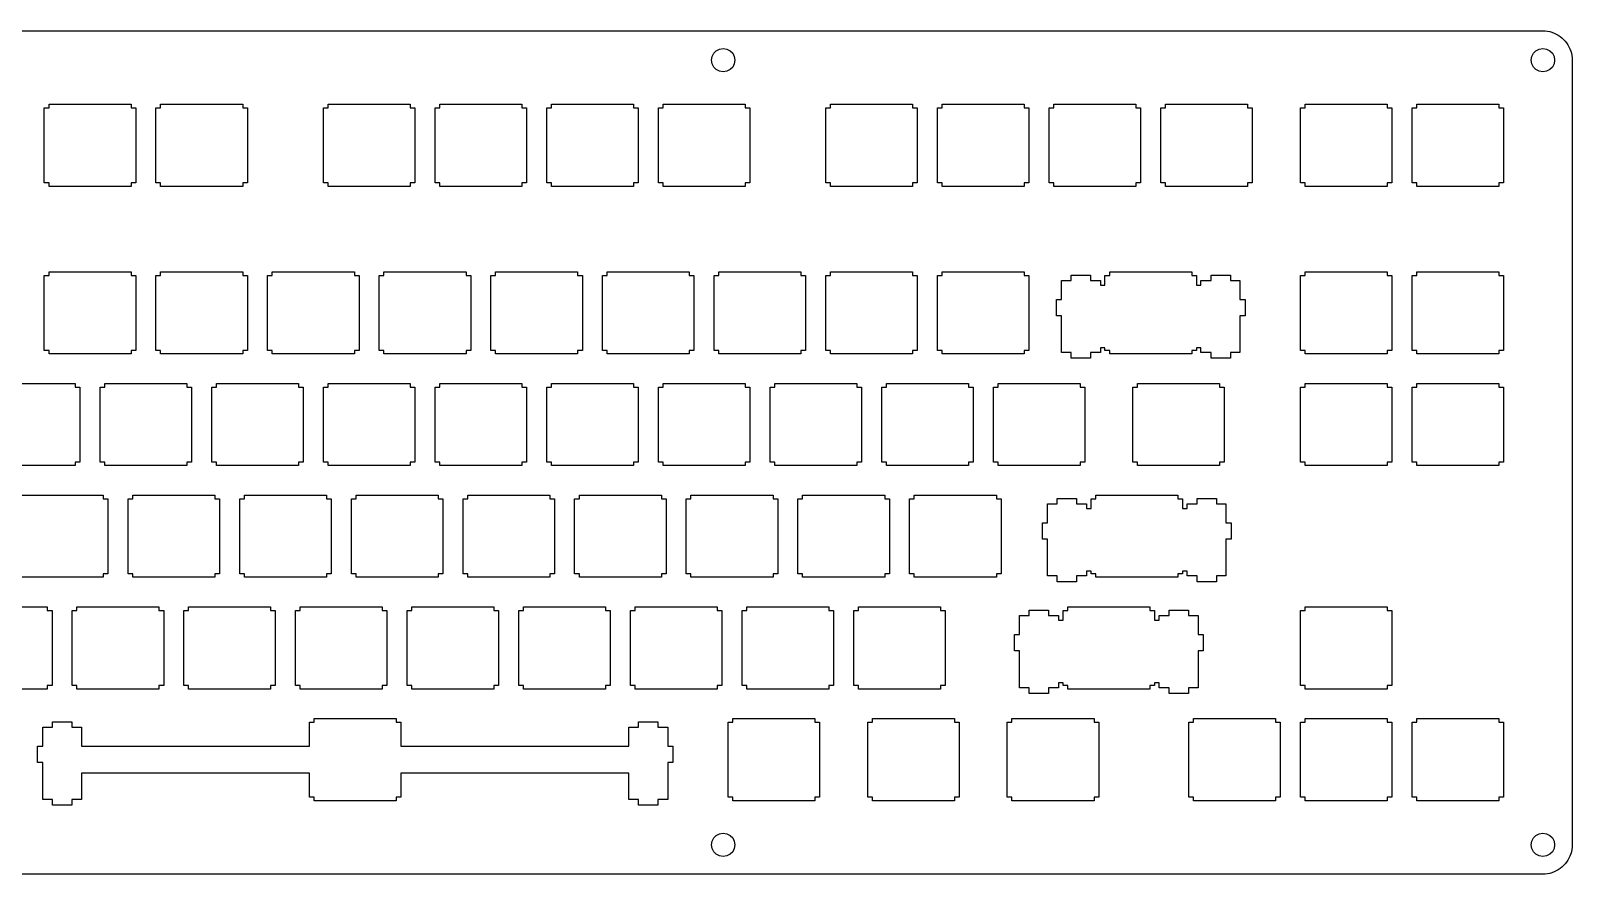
# Model space of a CAD drawing. Extents: x 0 to 430, y 0 to 144.
# Drawn here: x 166.7 to 429.7, y 0.1 to 143.9 of the extents above; entities that cross this region are included whole.
import ezdxf

# ---------------------------------------------------------------- set-up
doc = ezdxf.new("R2010")
doc.units = 0
doc.layers.get('0').update_dxf_attribs({"linetype": 'CONTINUOUS'})

msp = doc.modelspace()

# ---------------------------------------------------------------- linework, layer by layer
at = {"color": 0}
for p, q in [((5.09323, 143.938), (424.67, 143.938)), ((424.67, 143.938), (425.062, 143.922)), ((425.062, 143.922), (425.45, 143.875)), ((425.45, 143.875), (425.835, 143.8)), ((425.835, 143.8), (426.212, 143.692)), ((426.212, 143.692), (426.582, 143.556)), ((426.582, 143.556), (426.939, 143.392)), ((426.939, 143.392), (427.281, 143.2)), ((427.281, 143.2), (427.609, 142.983)), ((427.609, 142.983), (427.916, 142.74)), ((427.916, 142.74), (428.205, 142.474)), ((428.205, 142.474), (428.47, 142.185)), ((428.47, 142.185), (428.713, 141.876)), ((282.811, 138.938), (282.908, 139.555)), ((282.908, 139.555), (283.192, 140.113)), ((283.192, 140.113), (283.635, 140.556)), ((283.635, 140.556), (284.193, 140.839)), ((284.193, 140.839), (284.81, 140.938)), ((284.81, 140.938), (285.429, 140.839)), ((285.429, 140.839), (285.986, 140.556)), ((285.986, 140.556), (286.429, 140.113)), ((286.429, 140.113), (286.713, 139.555)), ((286.713, 139.555), (286.811, 138.938)), ((422.67, 138.938), (422.765, 139.555)), ((422.765, 139.555), (423.051, 140.113)), ((423.051, 140.113), (423.492, 140.556)), ((423.492, 140.556), (424.053, 140.839)), ((424.053, 140.839), (424.67, 140.938)), ((424.67, 140.938), (425.288, 140.839)), ((425.288, 140.839), (425.845, 140.556)), ((425.845, 140.556), (426.286, 140.113)), ((426.286, 140.113), (426.572, 139.555)), ((426.572, 139.555), (426.667, 138.938)), ((428.713, 141.876), (428.932, 141.549)), ((428.932, 141.549), (429.122, 141.207)), ((429.122, 141.207), (429.288, 140.851)), ((429.288, 140.851), (429.426, 140.483)), ((429.426, 140.483), (429.532, 140.104)), ((429.532, 140.104), (429.606, 139.719)), ((429.606, 139.719), (429.655, 139.329)), ((282.908, 138.319), (282.811, 138.938)), ((283.192, 137.761), (282.908, 138.319)), ((283.635, 137.319), (283.192, 137.761)), ((284.193, 137.035), (283.635, 137.319)), ((284.81, 136.937), (284.193, 137.035)), ((285.429, 137.035), (284.81, 136.937)), ((285.986, 137.319), (285.429, 137.035)), ((286.429, 137.761), (285.986, 137.319)), ((286.713, 138.319), (286.429, 137.761)), ((286.811, 138.938), (286.713, 138.319)), ((422.765, 138.319), (422.67, 138.938)), ((423.051, 137.761), (422.765, 138.319)), ((423.492, 137.319), (423.051, 137.761)), ((424.053, 137.035), (423.492, 137.319)), ((424.67, 136.937), (424.053, 137.035)), ((425.288, 137.035), (424.67, 136.937)), ((425.845, 137.319), (425.288, 137.035)), ((426.286, 137.761), (425.845, 137.319)), ((426.572, 138.319), (426.286, 137.761)), ((426.667, 138.938), (426.572, 138.319)), ((429.655, 139.329), (429.669, 138.938)), ((429.669, 138.938), (429.669, 5.11253)), ((168.982, 118.012), (168.982, 130.813)), ((168.982, 130.813), (169.781, 130.813)), ((169.781, 130.813), (169.781, 131.413)), ((169.781, 131.413), (183.782, 131.413)), ((183.782, 131.413), (183.782, 130.813)), ((183.782, 130.813), (184.581, 130.813)), ((184.581, 130.813), (184.581, 118.012)), ((188.032, 118.012), (188.032, 130.813)), ((188.032, 130.813), (188.831, 130.813)), ((188.831, 130.813), (188.831, 131.413)), ((188.831, 131.413), (202.832, 131.413)), ((202.832, 131.413), (202.832, 130.813)), ((202.832, 130.813), (203.631, 130.813)), ((203.631, 130.813), (203.631, 118.012)), ((216.607, 118.012), (216.607, 130.813)), ((216.607, 130.813), (217.406, 130.813)), ((217.406, 130.813), (217.406, 131.413)), ((217.406, 131.413), (231.407, 131.413)), ((231.407, 131.413), (231.407, 130.813)), ((231.407, 130.813), (232.206, 130.813)), ((232.206, 130.813), (232.206, 118.012)), ((235.657, 118.012), (235.657, 130.813)), ((235.657, 130.813), (236.456, 130.813)), ((236.456, 130.813), (236.456, 131.413)), ((236.456, 131.413), (250.457, 131.413)), ((250.457, 131.413), (250.457, 130.813)), ((250.457, 130.813), (251.256, 130.813)), ((251.256, 130.813), (251.256, 118.012)), ((254.707, 118.012), (254.707, 130.813)), ((254.707, 130.813), (255.506, 130.813)), ((255.506, 130.813), (255.506, 131.413)), ((255.506, 131.413), (269.507, 131.413)), ((269.507, 131.413), (269.507, 130.813)), ((269.507, 130.813), (270.306, 130.813)), ((270.306, 130.813), (270.306, 118.012)), ((273.757, 118.012), (273.757, 130.813)), ((273.757, 130.813), (274.556, 130.813)), ((274.556, 130.813), (274.556, 131.413)), ((274.556, 131.413), (288.557, 131.413)), ((288.557, 131.413), (288.557, 130.813)), ((288.557, 130.813), (289.356, 130.813)), ((289.356, 130.813), (289.356, 118.012)), ((302.332, 118.012), (302.332, 130.813)), ((302.332, 130.813), (303.131, 130.813)), ((303.131, 130.813), (303.131, 131.413)), ((303.131, 131.413), (317.132, 131.413)), ((317.132, 131.413), (317.132, 130.813)), ((317.132, 130.813), (317.931, 130.813)), ((317.931, 130.813), (317.931, 118.012)), ((321.382, 118.012), (321.382, 130.813)), ((321.382, 130.813), (322.181, 130.813)), ((322.181, 130.813), (322.181, 131.413)), ((322.181, 131.413), (336.182, 131.413)), ((336.182, 131.413), (336.182, 130.813)), ((336.182, 130.813), (336.981, 130.813)), ((336.981, 130.813), (336.981, 118.012)), ((340.432, 118.012), (340.432, 130.813)), ((340.432, 130.813), (341.231, 130.813)), ((341.231, 130.813), (341.231, 131.413)), ((341.231, 131.413), (355.233, 131.413)), ((355.233, 131.413), (355.233, 130.813)), ((355.233, 130.813), (356.03, 130.813)), ((356.03, 130.813), (356.03, 118.012)), ((359.481, 118.012), (359.481, 130.813)), ((359.481, 130.813), (360.281, 130.813)), ((360.281, 130.813), (360.281, 131.413)), ((360.281, 131.413), (374.283, 131.413)), ((374.283, 131.413), (374.283, 130.813)), ((374.283, 130.813), (375.08, 130.813)), ((375.08, 130.813), (375.08, 118.012)), ((383.293, 118.012), (383.293, 130.813)), ((383.293, 130.813), (384.094, 130.813)), ((384.094, 130.813), (384.094, 131.413)), ((384.094, 131.413), (398.092, 131.413)), ((398.092, 131.413), (398.092, 130.813)), ((398.092, 130.813), (398.893, 130.813)), ((398.893, 130.813), (398.893, 118.012)), ((402.343, 118.012), (402.343, 130.813)), ((402.343, 130.813), (403.144, 130.813)), ((403.144, 130.813), (403.144, 131.413)), ((403.144, 131.413), (417.142, 131.413)), ((417.142, 131.413), (417.142, 130.813)), ((417.142, 130.813), (417.943, 130.813)), ((417.943, 130.813), (417.943, 118.012)), ((169.781, 118.012), (168.982, 118.012)), ((169.781, 117.413), (169.781, 118.012)), ((183.782, 117.413), (169.781, 117.413)), ((183.782, 118.012), (183.782, 117.413)), ((184.581, 118.012), (183.782, 118.012)), ((188.831, 118.012), (188.032, 118.012)), ((188.831, 117.413), (188.831, 118.012)), ((202.832, 117.413), (188.831, 117.413)), ((202.832, 118.012), (202.832, 117.413)), ((203.631, 118.012), (202.832, 118.012)), ((217.406, 118.012), (216.607, 118.012)), ((217.406, 117.413), (217.406, 118.012)), ((231.407, 117.413), (217.406, 117.413)), ((231.407, 118.012), (231.407, 117.413)), ((232.206, 118.012), (231.407, 118.012)), ((236.456, 118.012), (235.657, 118.012)), ((236.456, 117.413), (236.456, 118.012)), ((250.457, 117.413), (236.456, 117.413)), ((250.457, 118.012), (250.457, 117.413)), ((251.256, 118.012), (250.457, 118.012)), ((255.506, 118.012), (254.707, 118.012)), ((255.506, 117.413), (255.506, 118.012)), ((269.507, 117.413), (255.506, 117.413)), ((269.507, 118.012), (269.507, 117.413)), ((270.306, 118.012), (269.507, 118.012)), ((274.556, 118.012), (273.757, 118.012)), ((274.556, 117.413), (274.556, 118.012)), ((288.557, 117.413), (274.556, 117.413)), ((288.557, 118.012), (288.557, 117.413)), ((289.356, 118.012), (288.557, 118.012)), ((303.131, 118.012), (302.332, 118.012)), ((303.131, 117.413), (303.131, 118.012)), ((317.132, 117.413), (303.131, 117.413)), ((317.132, 118.012), (317.132, 117.413)), ((317.931, 118.012), (317.132, 118.012)), ((322.181, 118.012), (321.382, 118.012)), ((322.181, 117.413), (322.181, 118.012)), ((336.182, 117.413), (322.181, 117.413)), ((336.182, 118.012), (336.182, 117.413)), ((336.981, 118.012), (336.182, 118.012)), ((341.231, 118.012), (340.432, 118.012)), ((341.231, 117.413), (341.231, 118.012)), ((355.233, 117.413), (341.231, 117.413)), ((355.233, 118.012), (355.233, 117.413)), ((356.03, 118.012), (355.233, 118.012)), ((360.281, 118.012), (359.481, 118.012)), ((360.281, 117.413), (360.281, 118.012)), ((374.283, 117.413), (360.281, 117.413)), ((374.283, 118.012), (374.283, 117.413)), ((375.08, 118.012), (374.283, 118.012)), ((384.094, 118.012), (383.293, 118.012)), ((384.094, 117.413), (384.094, 118.012)), ((398.092, 117.413), (384.094, 117.413)), ((398.092, 118.012), (398.092, 117.413)), ((398.893, 118.012), (398.092, 118.012)), ((403.144, 118.012), (402.343, 118.012)), ((403.144, 117.413), (403.144, 118.012)), ((417.142, 117.413), (403.144, 117.413)), ((417.142, 118.012), (417.142, 117.413)), ((417.943, 118.012), (417.142, 118.012)), ((169.781, 102.238), (169.781, 102.838)), ((169.781, 102.838), (183.782, 102.838)), ((183.782, 102.838), (183.782, 102.238)), ((188.831, 102.238), (188.831, 102.838)), ((188.831, 102.838), (202.832, 102.838)), ((202.832, 102.838), (202.832, 102.238)), ((207.881, 102.238), (207.881, 102.838)), ((207.881, 102.838), (221.882, 102.838)), ((221.882, 102.838), (221.882, 102.238)), ((226.931, 102.238), (226.931, 102.838)), ((226.931, 102.838), (240.932, 102.838)), ((240.932, 102.838), (240.932, 102.238)), ((245.981, 102.238), (245.981, 102.838)), ((245.981, 102.838), (259.982, 102.838)), ((259.982, 102.838), (259.982, 102.238)), ((265.031, 102.238), (265.031, 102.838)), ((265.031, 102.838), (279.032, 102.838)), ((279.032, 102.838), (279.032, 102.238)), ((284.081, 102.238), (284.081, 102.838)), ((284.081, 102.838), (298.082, 102.838)), ((298.082, 102.838), (298.082, 102.238)), ((303.131, 102.238), (303.131, 102.838)), ((303.131, 102.838), (317.132, 102.838)), ((317.132, 102.838), (317.132, 102.238)), ((322.181, 102.238), (322.181, 102.838)), ((322.181, 102.838), (336.182, 102.838)), ((336.182, 102.838), (336.182, 102.238)), ((350.756, 102.238), (350.756, 102.838)), ((350.756, 102.838), (364.758, 102.838)), ((364.758, 102.838), (364.758, 102.238)), ((384.094, 102.238), (384.094, 102.838)), ((384.094, 102.838), (398.092, 102.838)), ((398.092, 102.838), (398.092, 102.238)), ((403.144, 102.238), (403.144, 102.838)), ((403.144, 102.838), (417.142, 102.838)), ((417.142, 102.838), (417.142, 102.238)), ((168.982, 89.4373), (168.982, 102.238)), ((168.982, 102.238), (169.781, 102.238)), ((183.782, 102.238), (184.581, 102.238)), ((184.581, 102.238), (184.581, 89.4373)), ((188.032, 89.4373), (188.032, 102.238)), ((188.032, 102.238), (188.831, 102.238)), ((202.832, 102.238), (203.631, 102.238)), ((203.631, 102.238), (203.631, 89.4373)), ((207.082, 89.4373), (207.082, 102.238)), ((207.082, 102.238), (207.881, 102.238)), ((221.882, 102.238), (222.681, 102.238)), ((222.681, 102.238), (222.681, 89.4373)), ((226.132, 89.4373), (226.132, 102.238)), ((226.132, 102.238), (226.931, 102.238)), ((240.932, 102.238), (241.731, 102.238)), ((241.731, 102.238), (241.731, 89.4373)), ((245.182, 89.4373), (245.182, 102.238)), ((245.182, 102.238), (245.981, 102.238)), ((259.982, 102.238), (260.781, 102.238)), ((260.781, 102.238), (260.781, 89.4373)), ((264.232, 89.4373), (264.232, 102.238)), ((264.232, 102.238), (265.031, 102.238)), ((279.032, 102.238), (279.831, 102.238)), ((279.831, 102.238), (279.831, 89.4373)), ((283.282, 89.4373), (283.282, 102.238)), ((283.282, 102.238), (284.081, 102.238)), ((298.082, 102.238), (298.881, 102.238)), ((298.881, 102.238), (298.881, 89.4373)), ((302.332, 89.4373), (302.332, 102.238)), ((302.332, 102.238), (303.131, 102.238)), ((317.132, 102.238), (317.931, 102.238)), ((317.931, 102.238), (317.931, 89.4373)), ((321.382, 89.4373), (321.382, 102.238)), ((321.382, 102.238), (322.181, 102.238)), ((336.182, 102.238), (336.981, 102.238)), ((336.981, 102.238), (336.981, 89.4373)), ((342.532, 98.1371), (342.532, 101.367)), ((342.532, 101.367), (344.157, 101.367)), ((344.157, 101.367), (344.157, 102.288)), ((344.157, 102.288), (347.457, 102.288)), ((347.457, 102.288), (347.457, 101.367)), ((347.457, 101.367), (349.181, 101.367)), ((349.181, 101.367), (349.181, 100.568)), ((349.181, 100.568), (349.957, 100.568)), ((349.957, 100.568), (349.957, 102.238)), ((349.957, 102.238), (350.756, 102.238)), ((364.758, 102.238), (365.555, 102.238)), ((365.555, 102.238), (365.555, 100.568)), ((365.555, 100.568), (366.332, 100.568)), ((366.332, 100.568), (366.332, 101.367)), ((366.332, 101.367), (368.057, 101.367)), ((368.057, 101.367), (368.057, 102.288)), ((368.057, 102.288), (371.355, 102.288)), ((371.355, 102.288), (371.355, 101.367)), ((371.355, 101.367), (372.981, 101.367)), ((372.981, 101.367), (372.981, 98.1371)), ((383.293, 89.4373), (383.293, 102.238)), ((383.293, 102.238), (384.094, 102.238)), ((398.092, 102.238), (398.893, 102.238)), ((398.893, 102.238), (398.893, 89.4373)), ((402.343, 89.4373), (402.343, 102.238)), ((402.343, 102.238), (403.144, 102.238)), ((417.142, 102.238), (417.943, 102.238)), ((417.943, 102.238), (417.943, 89.4373)), ((341.657, 95.3368), (341.657, 98.1371)), ((341.657, 98.1371), (342.532, 98.1371)), ((372.981, 98.1371), (373.856, 98.1371)), ((373.856, 98.1371), (373.856, 95.3368)), ((342.532, 95.3368), (341.657, 95.3368)), ((342.532, 89.0669), (342.532, 95.3368)), ((372.981, 95.3368), (372.981, 89.0669)), ((373.856, 95.3368), (372.981, 95.3368)), ((169.781, 89.4373), (168.982, 89.4373)), ((169.781, 88.8379), (169.781, 89.4373)), ((183.782, 89.4373), (183.782, 88.8379)), ((184.581, 89.4373), (183.782, 89.4373)), ((188.831, 89.4373), (188.032, 89.4373)), ((188.831, 88.8379), (188.831, 89.4373)), ((202.832, 89.4373), (202.832, 88.8379)), ((203.631, 89.4373), (202.832, 89.4373)), ((207.881, 89.4373), (207.082, 89.4373)), ((207.881, 88.8379), (207.881, 89.4373)), ((221.882, 89.4373), (221.882, 88.8379)), ((222.681, 89.4373), (221.882, 89.4373)), ((226.931, 89.4373), (226.132, 89.4373)), ((226.931, 88.8379), (226.931, 89.4373)), ((240.932, 89.4373), (240.932, 88.8379)), ((241.731, 89.4373), (240.932, 89.4373)), ((245.981, 89.4373), (245.182, 89.4373)), ((245.981, 88.8379), (245.981, 89.4373)), ((259.982, 89.4373), (259.982, 88.8379)), ((260.781, 89.4373), (259.982, 89.4373)), ((265.031, 89.4373), (264.232, 89.4373)), ((265.031, 88.8379), (265.031, 89.4373)), ((279.032, 89.4373), (279.032, 88.8379)), ((279.831, 89.4373), (279.032, 89.4373)), ((284.081, 89.4373), (283.282, 89.4373)), ((284.081, 88.8379), (284.081, 89.4373)), ((298.082, 89.4373), (298.082, 88.8379)), ((298.881, 89.4373), (298.082, 89.4373)), ((303.131, 89.4373), (302.332, 89.4373)), ((303.131, 88.8379), (303.131, 89.4373)), ((317.132, 89.4373), (317.132, 88.8379)), ((317.931, 89.4373), (317.132, 89.4373)), ((322.181, 89.4373), (321.382, 89.4373)), ((322.181, 88.8379), (322.181, 89.4373)), ((336.182, 89.4373), (336.182, 88.8379)), ((336.981, 89.4373), (336.182, 89.4373)), ((349.957, 89.8673), (349.181, 89.8673)), ((349.181, 89.8673), (349.181, 89.0669)), ((349.957, 89.4373), (349.957, 89.8673)), ((350.756, 89.4373), (349.957, 89.4373)), ((350.756, 88.8379), (350.756, 89.4373)), ((365.555, 89.4373), (364.758, 89.4373)), ((364.758, 89.4373), (364.758, 88.8379)), ((366.332, 89.8673), (365.555, 89.8673)), ((365.555, 89.8673), (365.555, 89.4373)), ((366.332, 89.0669), (366.332, 89.8673)), ((384.094, 89.4373), (383.293, 89.4373)), ((384.094, 88.8379), (384.094, 89.4373)), ((398.092, 89.4373), (398.092, 88.8379)), ((398.893, 89.4373), (398.092, 89.4373)), ((403.144, 89.4373), (402.343, 89.4373)), ((403.144, 88.8379), (403.144, 89.4373)), ((417.142, 89.4373), (417.142, 88.8379)), ((417.943, 89.4373), (417.142, 89.4373)), ((183.782, 88.8379), (169.781, 88.8379)), ((202.832, 88.8379), (188.831, 88.8379)), ((221.882, 88.8379), (207.881, 88.8379)), ((240.932, 88.8379), (226.931, 88.8379)), ((259.982, 88.8379), (245.981, 88.8379)), ((279.032, 88.8379), (265.031, 88.8379)), ((298.082, 88.8379), (284.081, 88.8379)), ((317.132, 88.8379), (303.131, 88.8379)), ((336.182, 88.8379), (322.181, 88.8379)), ((344.157, 89.0669), (342.532, 89.0669)), ((344.157, 88.0869), (344.157, 89.0669)), ((347.457, 88.0869), (344.157, 88.0869)), ((349.181, 89.0669), (347.457, 89.0669)), ((347.457, 89.0669), (347.457, 88.0869)), ((364.758, 88.8379), (350.756, 88.8379)), ((368.057, 89.0669), (366.332, 89.0669)), ((368.057, 88.0869), (368.057, 89.0669)), ((371.355, 88.0869), (368.057, 88.0869)), ((372.981, 89.0669), (371.355, 89.0669)), ((371.355, 89.0669), (371.355, 88.0869)), ((398.092, 88.8379), (384.094, 88.8379)), ((417.142, 88.8379), (403.144, 88.8379)), ((160.256, 83.7875), (174.257, 83.7875)), ((174.257, 83.7875), (174.257, 83.1882)), ((174.257, 83.1882), (175.056, 83.1882)), ((175.056, 83.1882), (175.056, 70.3873)), ((178.507, 70.3873), (178.507, 83.1882)), ((178.507, 83.1882), (179.306, 83.1882)), ((179.306, 83.1882), (179.306, 83.7875)), ((179.306, 83.7875), (193.307, 83.7875)), ((193.307, 83.7875), (193.307, 83.1882)), ((193.307, 83.1882), (194.106, 83.1882)), ((194.106, 83.1882), (194.106, 70.3873)), ((197.557, 70.3873), (197.557, 83.1882)), ((197.557, 83.1882), (198.356, 83.1882)), ((198.356, 83.1882), (198.356, 83.7875)), ((198.356, 83.7875), (212.357, 83.7875)), ((212.357, 83.7875), (212.357, 83.1882)), ((212.357, 83.1882), (213.156, 83.1882)), ((213.156, 83.1882), (213.156, 70.3873)), ((216.607, 70.3873), (216.607, 83.1882)), ((216.607, 83.1882), (217.406, 83.1882)), ((217.406, 83.1882), (217.406, 83.7875)), ((217.406, 83.7875), (231.407, 83.7875)), ((231.407, 83.7875), (231.407, 83.1882)), ((231.407, 83.1882), (232.206, 83.1882)), ((232.206, 83.1882), (232.206, 70.3873)), ((235.657, 70.3873), (235.657, 83.1882)), ((235.657, 83.1882), (236.456, 83.1882)), ((236.456, 83.1882), (236.456, 83.7875)), ((236.456, 83.7875), (250.457, 83.7875)), ((250.457, 83.7875), (250.457, 83.1882)), ((250.457, 83.1882), (251.256, 83.1882)), ((251.256, 83.1882), (251.256, 70.3873)), ((254.707, 70.3873), (254.707, 83.1882)), ((254.707, 83.1882), (255.506, 83.1882)), ((255.506, 83.1882), (255.506, 83.7875)), ((255.506, 83.7875), (269.507, 83.7875)), ((269.507, 83.7875), (269.507, 83.1882)), ((269.507, 83.1882), (270.306, 83.1882)), ((270.306, 83.1882), (270.306, 70.3873)), ((273.757, 70.3873), (273.757, 83.1882)), ((273.757, 83.1882), (274.556, 83.1882)), ((274.556, 83.1882), (274.556, 83.7875)), ((274.556, 83.7875), (288.557, 83.7875)), ((288.557, 83.7875), (288.557, 83.1882)), ((288.557, 83.1882), (289.356, 83.1882)), ((289.356, 83.1882), (289.356, 70.3873)), ((292.807, 70.3873), (292.807, 83.1882)), ((292.807, 83.1882), (293.606, 83.1882)), ((293.606, 83.1882), (293.606, 83.7875)), ((293.606, 83.7875), (307.607, 83.7875)), ((307.607, 83.7875), (307.607, 83.1882)), ((307.607, 83.1882), (308.406, 83.1882)), ((308.406, 83.1882), (308.406, 70.3873)), ((311.857, 70.3873), (311.857, 83.1882)), ((311.857, 83.1882), (312.656, 83.1882)), ((312.656, 83.1882), (312.656, 83.7875)), ((312.656, 83.7875), (326.657, 83.7875)), ((326.657, 83.7875), (326.657, 83.1882)), ((326.657, 83.1882), (327.456, 83.1882)), ((327.456, 83.1882), (327.456, 70.3873)), ((330.907, 70.3873), (330.907, 83.1882)), ((330.907, 83.1882), (331.706, 83.1882)), ((331.706, 83.1882), (331.706, 83.7875)), ((331.706, 83.7875), (345.707, 83.7875)), ((345.707, 83.7875), (345.707, 83.1882)), ((345.707, 83.1882), (346.506, 83.1882)), ((346.506, 83.1882), (346.506, 70.3873)), ((354.718, 70.3873), (354.718, 83.1882)), ((354.718, 83.1882), (355.519, 83.1882)), ((355.519, 83.1882), (355.519, 83.7875)), ((355.519, 83.7875), (369.517, 83.7875)), ((369.517, 83.7875), (369.517, 83.1882)), ((369.517, 83.1882), (370.318, 83.1882)), ((370.318, 83.1882), (370.318, 70.3873)), ((383.293, 70.3873), (383.293, 83.1882)), ((383.293, 83.1882), (384.094, 83.1882)), ((384.094, 83.1882), (384.094, 83.7875)), ((384.094, 83.7875), (398.092, 83.7875)), ((398.092, 83.7875), (398.092, 83.1882)), ((398.092, 83.1882), (398.893, 83.1882)), ((398.893, 83.1882), (398.893, 70.3873)), ((402.343, 70.3873), (402.343, 83.1882)), ((402.343, 83.1882), (403.144, 83.1882)), ((403.144, 83.1882), (403.144, 83.7875)), ((403.144, 83.7875), (417.142, 83.7875)), ((417.142, 83.7875), (417.142, 83.1882)), ((417.142, 83.1882), (417.943, 83.1882)), ((417.943, 83.1882), (417.943, 70.3873)), ((174.257, 69.7879), (160.256, 69.7879)), ((174.257, 70.3873), (174.257, 69.7879)), ((175.056, 70.3873), (174.257, 70.3873)), ((179.306, 70.3873), (178.507, 70.3873)), ((179.306, 69.7879), (179.306, 70.3873)), ((193.307, 69.7879), (179.306, 69.7879)), ((193.307, 70.3873), (193.307, 69.7879)), ((194.106, 70.3873), (193.307, 70.3873)), ((198.356, 70.3873), (197.557, 70.3873)), ((198.356, 69.7879), (198.356, 70.3873)), ((212.357, 69.7879), (198.356, 69.7879)), ((212.357, 70.3873), (212.357, 69.7879)), ((213.156, 70.3873), (212.357, 70.3873)), ((217.406, 70.3873), (216.607, 70.3873)), ((217.406, 69.7879), (217.406, 70.3873)), ((231.407, 69.7879), (217.406, 69.7879)), ((231.407, 70.3873), (231.407, 69.7879)), ((232.206, 70.3873), (231.407, 70.3873)), ((236.456, 70.3873), (235.657, 70.3873)), ((236.456, 69.7879), (236.456, 70.3873)), ((250.457, 69.7879), (236.456, 69.7879)), ((250.457, 70.3873), (250.457, 69.7879)), ((251.256, 70.3873), (250.457, 70.3873)), ((255.506, 70.3873), (254.707, 70.3873)), ((255.506, 69.7879), (255.506, 70.3873)), ((269.507, 69.7879), (255.506, 69.7879)), ((269.507, 70.3873), (269.507, 69.7879)), ((270.306, 70.3873), (269.507, 70.3873)), ((274.556, 70.3873), (273.757, 70.3873)), ((274.556, 69.7879), (274.556, 70.3873)), ((288.557, 69.7879), (274.556, 69.7879)), ((288.557, 70.3873), (288.557, 69.7879)), ((289.356, 70.3873), (288.557, 70.3873)), ((293.606, 70.3873), (292.807, 70.3873)), ((293.606, 69.7879), (293.606, 70.3873)), ((307.607, 69.7879), (293.606, 69.7879)), ((307.607, 70.3873), (307.607, 69.7879)), ((308.406, 70.3873), (307.607, 70.3873)), ((312.656, 70.3873), (311.857, 70.3873)), ((312.656, 69.7879), (312.656, 70.3873)), ((326.657, 69.7879), (312.656, 69.7879)), ((326.657, 70.3873), (326.657, 69.7879)), ((327.456, 70.3873), (326.657, 70.3873)), ((331.706, 70.3873), (330.907, 70.3873)), ((331.706, 69.7879), (331.706, 70.3873)), ((345.707, 69.7879), (331.706, 69.7879)), ((345.707, 70.3873), (345.707, 69.7879)), ((346.506, 70.3873), (345.707, 70.3873)), ((355.519, 70.3873), (354.718, 70.3873)), ((355.519, 69.7879), (355.519, 70.3873)), ((369.517, 69.7879), (355.519, 69.7879)), ((369.517, 70.3873), (369.517, 69.7879)), ((370.318, 70.3873), (369.517, 70.3873)), ((384.094, 70.3873), (383.293, 70.3873)), ((384.094, 69.7879), (384.094, 70.3873)), ((398.092, 69.7879), (384.094, 69.7879)), ((398.092, 70.3873), (398.092, 69.7879)), ((398.893, 70.3873), (398.092, 70.3873)), ((403.144, 70.3873), (402.343, 70.3873)), ((403.144, 69.7879), (403.144, 70.3873)), ((417.142, 69.7879), (403.144, 69.7879)), ((417.142, 70.3873), (417.142, 69.7879)), ((417.943, 70.3873), (417.142, 70.3873)), ((165.019, 64.7375), (179.018, 64.7375)), ((179.018, 64.7375), (179.018, 64.1382)), ((179.018, 64.1382), (179.819, 64.1382)), ((179.819, 64.1382), (179.819, 51.3373)), ((183.268, 51.3373), (183.268, 64.1382)), ((183.268, 64.1382), (184.069, 64.1382)), ((184.069, 64.1382), (184.069, 64.7375)), ((184.069, 64.7375), (198.068, 64.7375)), ((198.068, 64.7375), (198.068, 64.1382)), ((198.068, 64.1382), (198.869, 64.1382)), ((198.869, 64.1382), (198.869, 51.3373)), ((202.318, 51.3373), (202.318, 64.1382)), ((202.318, 64.1382), (203.119, 64.1382)), ((203.119, 64.1382), (203.119, 64.7375)), ((203.119, 64.7375), (217.118, 64.7375)), ((217.118, 64.7375), (217.118, 64.1382)), ((217.118, 64.1382), (217.919, 64.1382)), ((217.919, 64.1382), (217.919, 51.3373)), ((221.368, 51.3373), (221.368, 64.1382)), ((221.368, 64.1382), (222.169, 64.1382)), ((222.169, 64.1382), (222.169, 64.7375)), ((222.169, 64.7375), (236.168, 64.7375)), ((236.168, 64.7375), (236.168, 64.1382)), ((236.168, 64.1382), (236.969, 64.1382)), ((236.969, 64.1382), (236.969, 51.3373)), ((240.418, 51.3373), (240.418, 64.1382)), ((240.418, 64.1382), (241.219, 64.1382)), ((241.219, 64.1382), (241.219, 64.7375)), ((241.219, 64.7375), (255.218, 64.7375)), ((255.218, 64.7375), (255.218, 64.1382)), ((255.218, 64.1382), (256.019, 64.1382)), ((256.019, 64.1382), (256.019, 51.3373)), ((259.468, 51.3373), (259.468, 64.1382)), ((259.468, 64.1382), (260.269, 64.1382)), ((260.269, 64.1382), (260.269, 64.7375)), ((260.269, 64.7375), (274.268, 64.7375)), ((274.268, 64.7375), (274.268, 64.1382)), ((274.268, 64.1382), (275.069, 64.1382)), ((275.069, 64.1382), (275.069, 51.3373)), ((278.518, 51.3373), (278.518, 64.1382)), ((278.518, 64.1382), (279.319, 64.1382)), ((279.319, 64.1382), (279.319, 64.7375)), ((279.319, 64.7375), (293.318, 64.7375)), ((293.318, 64.7375), (293.318, 64.1382)), ((293.318, 64.1382), (294.119, 64.1382)), ((294.119, 64.1382), (294.119, 51.3373)), ((297.568, 51.3373), (297.568, 64.1382)), ((297.568, 64.1382), (298.369, 64.1382)), ((298.369, 64.1382), (298.369, 64.7375)), ((298.369, 64.7375), (312.368, 64.7375)), ((312.368, 64.7375), (312.368, 64.1382)), ((312.368, 64.1382), (313.169, 64.1382)), ((313.169, 64.1382), (313.169, 51.3373)), ((316.618, 51.3373), (316.618, 64.1382)), ((316.618, 64.1382), (317.419, 64.1382)), ((317.419, 64.1382), (317.419, 64.7375)), ((317.419, 64.7375), (331.418, 64.7375)), ((331.418, 64.7375), (331.418, 64.1382)), ((331.418, 64.1382), (332.219, 64.1382)), ((332.219, 64.1382), (332.219, 51.3373)), ((340.149, 60.0371), (340.149, 63.2672)), ((340.149, 63.2672), (341.774, 63.2672)), ((341.774, 63.2672), (341.774, 64.1876)), ((341.774, 64.1876), (345.075, 64.1876)), ((345.075, 64.1876), (345.075, 63.2672)), ((345.075, 63.2672), (346.8, 63.2672)), ((346.8, 63.2672), (346.8, 62.4678)), ((347.574, 62.4678), (347.574, 64.1382)), ((347.574, 64.1382), (348.375, 64.1382)), ((348.375, 64.1382), (348.375, 64.7375)), ((348.375, 64.7375), (362.373, 64.7375)), ((362.373, 64.7375), (362.373, 64.1382)), ((362.373, 64.1382), (363.174, 64.1382)), ((363.174, 64.1382), (363.174, 62.4678)), ((363.95, 62.4678), (363.95, 63.2672)), ((363.95, 63.2672), (365.675, 63.2672)), ((365.675, 63.2672), (365.675, 64.1876)), ((365.675, 64.1876), (368.974, 64.1876)), ((368.974, 64.1876), (368.974, 63.2672)), ((368.974, 63.2672), (370.6, 63.2672)), ((370.6, 63.2672), (370.6, 60.0371)), ((346.8, 62.4678), (347.574, 62.4678)), ((363.174, 62.4678), (363.95, 62.4678)), ((339.275, 57.2368), (339.275, 60.0371)), ((339.275, 60.0371), (340.149, 60.0371)), ((370.6, 60.0371), (371.475, 60.0371)), ((371.475, 60.0371), (371.475, 57.2368)), ((340.149, 57.2368), (339.275, 57.2368)), ((340.149, 50.9669), (340.149, 57.2368)), ((370.6, 57.2368), (370.6, 50.9669)), ((371.475, 57.2368), (370.6, 57.2368)), ((179.018, 50.7379), (165.019, 50.7379)), ((179.018, 51.3373), (179.018, 50.7379)), ((179.819, 51.3373), (179.018, 51.3373)), ((184.069, 51.3373), (183.268, 51.3373)), ((184.069, 50.7379), (184.069, 51.3373)), ((198.068, 50.7379), (184.069, 50.7379)), ((198.068, 51.3373), (198.068, 50.7379)), ((198.869, 51.3373), (198.068, 51.3373)), ((203.119, 51.3373), (202.318, 51.3373)), ((203.119, 50.7379), (203.119, 51.3373)), ((217.118, 50.7379), (203.119, 50.7379)), ((217.118, 51.3373), (217.118, 50.7379)), ((217.919, 51.3373), (217.118, 51.3373)), ((222.169, 51.3373), (221.368, 51.3373)), ((222.169, 50.7379), (222.169, 51.3373)), ((236.168, 50.7379), (222.169, 50.7379)), ((236.168, 51.3373), (236.168, 50.7379)), ((236.969, 51.3373), (236.168, 51.3373)), ((241.219, 51.3373), (240.418, 51.3373)), ((241.219, 50.7379), (241.219, 51.3373)), ((255.218, 50.7379), (241.219, 50.7379)), ((255.218, 51.3373), (255.218, 50.7379)), ((256.019, 51.3373), (255.218, 51.3373)), ((260.269, 51.3373), (259.468, 51.3373)), ((260.269, 50.7379), (260.269, 51.3373)), ((274.268, 50.7379), (260.269, 50.7379)), ((274.268, 51.3373), (274.268, 50.7379)), ((275.069, 51.3373), (274.268, 51.3373)), ((279.319, 51.3373), (278.518, 51.3373)), ((279.319, 50.7379), (279.319, 51.3373)), ((293.318, 50.7379), (279.319, 50.7379)), ((293.318, 51.3373), (293.318, 50.7379)), ((294.119, 51.3373), (293.318, 51.3373)), ((298.369, 51.3373), (297.568, 51.3373)), ((298.369, 50.7379), (298.369, 51.3373)), ((312.368, 50.7379), (298.369, 50.7379)), ((312.368, 51.3373), (312.368, 50.7379)), ((313.169, 51.3373), (312.368, 51.3373)), ((317.419, 51.3373), (316.618, 51.3373)), ((317.419, 50.7379), (317.419, 51.3373)), ((331.418, 50.7379), (317.419, 50.7379)), ((331.418, 51.3373), (331.418, 50.7379)), ((332.219, 51.3373), (331.418, 51.3373)), ((341.774, 50.9669), (340.149, 50.9669)), ((341.774, 49.9868), (341.774, 50.9669)), ((345.075, 49.9868), (341.774, 49.9868)), ((346.8, 50.9669), (345.075, 50.9669)), ((345.075, 50.9669), (345.075, 49.9868)), ((347.574, 51.7673), (346.8, 51.7673)), ((346.8, 51.7673), (346.8, 50.9669)), ((347.574, 51.3373), (347.574, 51.7673)), ((348.375, 51.3373), (347.574, 51.3373)), ((348.375, 50.7379), (348.375, 51.3373)), ((362.373, 50.7379), (348.375, 50.7379)), ((363.174, 51.3373), (362.373, 51.3373)), ((362.373, 51.3373), (362.373, 50.7379)), ((363.95, 51.7673), (363.174, 51.7673)), ((363.174, 51.7673), (363.174, 51.3373)), ((363.95, 50.9669), (363.95, 51.7673)), ((365.675, 50.9669), (363.95, 50.9669)), ((365.675, 49.9868), (365.675, 50.9669)), ((368.974, 49.9868), (365.675, 49.9868)), ((370.6, 50.9669), (368.974, 50.9669)), ((368.974, 50.9669), (368.974, 49.9868)), ((155.494, 45.6875), (169.493, 45.6875)), ((169.493, 45.6875), (169.493, 45.0882)), ((169.493, 45.0882), (170.294, 45.0882)), ((170.294, 45.0882), (170.294, 32.2874)), ((173.743, 32.2874), (173.743, 45.0882)), ((173.743, 45.0882), (174.544, 45.0882)), ((174.544, 45.0882), (174.544, 45.6875)), ((174.544, 45.6875), (188.543, 45.6875)), ((188.543, 45.6875), (188.543, 45.0882)), ((188.543, 45.0882), (189.344, 45.0882)), ((189.344, 45.0882), (189.344, 32.2874)), ((192.793, 32.2874), (192.793, 45.0882)), ((192.793, 45.0882), (193.594, 45.0882)), ((193.594, 45.0882), (193.594, 45.6875)), ((193.594, 45.6875), (207.593, 45.6875)), ((207.593, 45.6875), (207.593, 45.0882)), ((207.593, 45.0882), (208.394, 45.0882)), ((208.394, 45.0882), (208.394, 32.2874)), ((211.843, 32.2874), (211.843, 45.0882)), ((211.843, 45.0882), (212.644, 45.0882)), ((212.644, 45.0882), (212.644, 45.6875)), ((212.644, 45.6875), (226.643, 45.6875)), ((226.643, 45.6875), (226.643, 45.0882)), ((226.643, 45.0882), (227.444, 45.0882)), ((227.444, 45.0882), (227.444, 32.2874)), ((230.893, 32.2874), (230.893, 45.0882)), ((230.893, 45.0882), (231.694, 45.0882)), ((231.694, 45.0882), (231.694, 45.6875)), ((231.694, 45.6875), (245.693, 45.6875)), ((245.693, 45.6875), (245.693, 45.0882)), ((245.693, 45.0882), (246.494, 45.0882)), ((246.494, 45.0882), (246.494, 32.2874)), ((249.943, 32.2874), (249.943, 45.0882)), ((249.943, 45.0882), (250.744, 45.0882)), ((250.744, 45.0882), (250.744, 45.6875)), ((250.744, 45.6875), (264.743, 45.6875)), ((264.743, 45.6875), (264.743, 45.0882)), ((264.743, 45.0882), (265.544, 45.0882)), ((265.544, 45.0882), (265.544, 32.2874)), ((268.993, 32.2874), (268.993, 45.0882)), ((268.993, 45.0882), (269.794, 45.0882)), ((269.794, 45.0882), (269.794, 45.6875)), ((269.794, 45.6875), (283.793, 45.6875)), ((283.793, 45.6875), (283.793, 45.0882)), ((283.793, 45.0882), (284.594, 45.0882)), ((284.594, 45.0882), (284.594, 32.2874)), ((288.043, 32.2874), (288.043, 45.0882)), ((288.043, 45.0882), (288.844, 45.0882)), ((288.844, 45.0882), (288.844, 45.6875)), ((288.844, 45.6875), (302.843, 45.6875)), ((302.843, 45.6875), (302.843, 45.0882)), ((302.843, 45.0882), (303.644, 45.0882)), ((303.644, 45.0882), (303.644, 32.2874)), ((307.093, 32.2874), (307.093, 45.0882)), ((307.093, 45.0882), (307.894, 45.0882)), ((307.894, 45.0882), (307.894, 45.6875)), ((307.894, 45.6875), (321.893, 45.6875)), ((321.893, 45.6875), (321.893, 45.0882)), ((321.893, 45.0882), (322.694, 45.0882)), ((322.694, 45.0882), (322.694, 32.2874)), ((337.013, 44.2172), (337.013, 45.1376)), ((337.013, 45.1376), (340.313, 45.1376)), ((340.313, 45.1376), (340.313, 44.2172)), ((342.813, 43.4178), (342.813, 45.0882)), ((342.813, 45.0882), (343.613, 45.0882)), ((343.613, 45.0882), (343.613, 45.6875)), ((343.613, 45.6875), (357.614, 45.6875)), ((357.614, 45.6875), (357.614, 45.0882)), ((357.614, 45.0882), (358.412, 45.0882)), ((358.412, 45.0882), (358.412, 43.4178)), ((360.913, 44.2172), (360.913, 45.1376)), ((360.913, 45.1376), (364.211, 45.1376)), ((364.211, 45.1376), (364.211, 44.2172)), ((383.293, 32.2874), (383.293, 45.0882)), ((383.293, 45.0882), (384.094, 45.0882)), ((384.094, 45.0882), (384.094, 45.6875)), ((384.094, 45.6875), (398.092, 45.6875)), ((398.092, 45.6875), (398.092, 45.0882)), ((398.092, 45.0882), (398.893, 45.0882)), ((398.893, 45.0882), (398.893, 32.2874)), ((335.388, 40.9871), (335.388, 44.2172)), ((335.388, 44.2172), (337.013, 44.2172)), ((340.313, 44.2172), (342.037, 44.2172)), ((342.037, 44.2172), (342.037, 43.4178)), ((342.037, 43.4178), (342.813, 43.4178)), ((358.412, 43.4178), (359.188, 43.4178)), ((359.188, 43.4178), (359.188, 44.2172)), ((359.188, 44.2172), (360.913, 44.2172)), ((364.211, 44.2172), (365.838, 44.2172)), ((365.838, 44.2172), (365.838, 40.9871)), ((334.513, 38.1868), (334.513, 40.9871)), ((334.513, 40.9871), (335.388, 40.9871)), ((365.838, 40.9871), (366.713, 40.9871)), ((366.713, 40.9871), (366.713, 38.1868)), ((335.388, 38.1868), (334.513, 38.1868)), ((335.388, 31.9168), (335.388, 38.1868)), ((365.838, 38.1868), (365.838, 31.9168)), ((366.713, 38.1868), (365.838, 38.1868)), ((169.493, 31.688), (155.494, 31.688)), ((169.493, 32.2874), (169.493, 31.688)), ((170.294, 32.2874), (169.493, 32.2874)), ((174.544, 32.2874), (173.743, 32.2874)), ((174.544, 31.688), (174.544, 32.2874)), ((188.543, 31.688), (174.544, 31.688)), ((188.543, 32.2874), (188.543, 31.688)), ((189.344, 32.2874), (188.543, 32.2874)), ((193.594, 32.2874), (192.793, 32.2874)), ((193.594, 31.688), (193.594, 32.2874)), ((207.593, 31.688), (193.594, 31.688)), ((207.593, 32.2874), (207.593, 31.688)), ((208.394, 32.2874), (207.593, 32.2874)), ((212.644, 32.2874), (211.843, 32.2874)), ((212.644, 31.688), (212.644, 32.2874)), ((226.643, 31.688), (212.644, 31.688)), ((226.643, 32.2874), (226.643, 31.688)), ((227.444, 32.2874), (226.643, 32.2874)), ((231.694, 32.2874), (230.893, 32.2874)), ((231.694, 31.688), (231.694, 32.2874)), ((245.693, 31.688), (231.694, 31.688)), ((245.693, 32.2874), (245.693, 31.688)), ((246.494, 32.2874), (245.693, 32.2874)), ((250.744, 32.2874), (249.943, 32.2874)), ((250.744, 31.688), (250.744, 32.2874)), ((264.743, 31.688), (250.744, 31.688)), ((264.743, 32.2874), (264.743, 31.688)), ((265.544, 32.2874), (264.743, 32.2874)), ((269.794, 32.2874), (268.993, 32.2874)), ((269.794, 31.688), (269.794, 32.2874)), ((283.793, 31.688), (269.794, 31.688)), ((283.793, 32.2874), (283.793, 31.688)), ((284.594, 32.2874), (283.793, 32.2874)), ((288.844, 32.2874), (288.043, 32.2874)), ((288.844, 31.688), (288.844, 32.2874)), ((302.843, 31.688), (288.844, 31.688)), ((302.843, 32.2874), (302.843, 31.688)), ((303.644, 32.2874), (302.843, 32.2874)), ((307.894, 32.2874), (307.093, 32.2874)), ((307.894, 31.688), (307.894, 32.2874)), ((321.893, 31.688), (307.894, 31.688)), ((321.893, 32.2874), (321.893, 31.688)), ((322.694, 32.2874), (321.893, 32.2874)), ((337.013, 31.9168), (335.388, 31.9168)), ((337.013, 30.937), (337.013, 31.9168)), ((342.037, 31.9168), (340.313, 31.9168)), ((340.313, 31.9168), (340.313, 30.937)), ((342.813, 32.7174), (342.037, 32.7174)), ((342.037, 32.7174), (342.037, 31.9168)), ((342.813, 32.2874), (342.813, 32.7174)), ((343.613, 32.2874), (342.813, 32.2874)), ((343.613, 31.688), (343.613, 32.2874)), ((357.614, 31.688), (343.613, 31.688)), ((358.412, 32.2874), (357.614, 32.2874)), ((357.614, 32.2874), (357.614, 31.688)), ((359.188, 32.7174), (358.412, 32.7174)), ((358.412, 32.7174), (358.412, 32.2874)), ((359.188, 31.9168), (359.188, 32.7174)), ((360.913, 31.9168), (359.188, 31.9168)), ((360.913, 30.937), (360.913, 31.9168)), ((365.838, 31.9168), (364.211, 31.9168)), ((364.211, 31.9168), (364.211, 30.937)), ((384.094, 32.2874), (383.293, 32.2874)), ((384.094, 31.688), (384.094, 32.2874)), ((398.092, 31.688), (384.094, 31.688)), ((398.092, 32.2874), (398.092, 31.688)), ((398.893, 32.2874), (398.092, 32.2874)), ((340.313, 30.937), (337.013, 30.937)), ((364.211, 30.937), (360.913, 30.937)), ((215.025, 26.038), (215.025, 26.6375)), ((215.025, 26.6375), (229.024, 26.6375)), ((229.024, 26.6375), (229.024, 26.038)), ((286.463, 26.038), (286.463, 26.6375)), ((286.463, 26.6375), (300.463, 26.6375)), ((300.463, 26.6375), (300.463, 26.038)), ((310.275, 26.038), (310.275, 26.6375)), ((310.275, 26.6375), (324.274, 26.6375)), ((324.274, 26.6375), (324.274, 26.038)), ((334.088, 26.038), (334.088, 26.6375)), ((334.088, 26.6375), (348.088, 26.6375)), ((348.088, 26.6375), (348.088, 26.038)), ((365.044, 26.038), (365.044, 26.6375)), ((365.044, 26.6375), (379.042, 26.6375)), ((379.042, 26.6375), (379.042, 26.038)), ((384.094, 26.038), (384.094, 26.6375)), ((384.094, 26.6375), (398.092, 26.6375)), ((398.092, 26.6375), (398.092, 26.038)), ((403.144, 26.038), (403.144, 26.6375)), ((403.144, 26.6375), (417.142, 26.6375)), ((417.142, 26.6375), (417.142, 26.038)), ((168.699, 21.937), (168.699, 25.1671)), ((168.699, 25.1671), (170.375, 25.1671)), ((170.375, 25.1671), (170.375, 26.0876)), ((170.375, 26.0876), (173.674, 26.0876)), ((173.674, 26.0876), (173.674, 25.1671)), ((173.674, 25.1671), (175.35, 25.1671)), ((175.35, 25.1671), (175.35, 21.937)), ((214.224, 21.937), (214.224, 26.038)), ((214.224, 26.038), (215.025, 26.038)), ((229.024, 26.038), (229.825, 26.038)), ((229.825, 26.038), (229.825, 21.937)), ((268.7, 21.937), (268.7, 25.1671)), ((268.7, 25.1671), (270.375, 25.1671)), ((270.375, 25.1671), (270.375, 26.0876)), ((270.375, 26.0876), (273.674, 26.0876)), ((273.674, 26.0876), (273.674, 25.1671)), ((273.674, 25.1671), (275.35, 25.1671)), ((275.35, 25.1671), (275.35, 21.937)), ((285.663, 13.2374), (285.663, 26.038)), ((285.663, 26.038), (286.463, 26.038)), ((300.463, 26.038), (301.263, 26.038)), ((301.263, 26.038), (301.263, 13.2374)), ((309.474, 13.2374), (309.474, 26.038)), ((309.474, 26.038), (310.275, 26.038)), ((324.274, 26.038), (325.075, 26.038)), ((325.075, 26.038), (325.075, 13.2374)), ((333.288, 13.2374), (333.288, 26.038)), ((333.288, 26.038), (334.088, 26.038)), ((348.088, 26.038), (348.888, 26.038)), ((348.888, 26.038), (348.888, 13.2374)), ((364.243, 13.2374), (364.243, 26.038)), ((364.243, 26.038), (365.044, 26.038)), ((379.042, 26.038), (379.843, 26.038)), ((379.843, 26.038), (379.843, 13.2374)), ((383.293, 13.2374), (383.293, 26.038)), ((383.293, 26.038), (384.094, 26.038)), ((398.092, 26.038), (398.893, 26.038)), ((398.893, 26.038), (398.893, 13.2374)), ((402.343, 13.2374), (402.343, 26.038)), ((402.343, 26.038), (403.144, 26.038)), ((417.142, 26.038), (417.943, 26.038)), ((417.943, 26.038), (417.943, 13.2374)), ((167.825, 19.1368), (167.825, 21.937)), ((167.825, 21.937), (168.699, 21.937)), ((175.35, 21.937), (214.224, 21.937)), ((229.825, 21.937), (268.7, 21.937)), ((275.35, 21.937), (276.225, 21.937)), ((276.225, 21.937), (276.225, 19.1368)), ((168.699, 19.1368), (167.825, 19.1368)), ((168.699, 12.8668), (168.699, 19.1368)), ((275.35, 19.1368), (275.35, 12.8668)), ((276.225, 19.1368), (275.35, 19.1368)), ((214.224, 17.3371), (175.35, 17.3371)), ((175.35, 17.3371), (175.35, 12.8668)), ((214.224, 13.2374), (214.224, 17.3371)), ((268.7, 17.3371), (229.825, 17.3371)), ((229.825, 17.3371), (229.825, 13.2374)), ((268.7, 12.8668), (268.7, 17.3371)), ((215.025, 13.2374), (214.224, 13.2374)), ((215.025, 12.638), (215.025, 13.2374)), ((229.825, 13.2374), (229.024, 13.2374)), ((229.024, 13.2374), (229.024, 12.638)), ((286.463, 13.2374), (285.663, 13.2374)), ((286.463, 12.638), (286.463, 13.2374)), ((300.463, 13.2374), (300.463, 12.638)), ((301.263, 13.2374), (300.463, 13.2374)), ((310.275, 13.2374), (309.474, 13.2374)), ((310.275, 12.638), (310.275, 13.2374)), ((324.274, 13.2374), (324.274, 12.638)), ((325.075, 13.2374), (324.274, 13.2374)), ((334.088, 13.2374), (333.288, 13.2374)), ((334.088, 12.638), (334.088, 13.2374)), ((348.088, 13.2374), (348.088, 12.638)), ((348.888, 13.2374), (348.088, 13.2374)), ((365.044, 13.2374), (364.243, 13.2374)), ((365.044, 12.638), (365.044, 13.2374)), ((379.042, 13.2374), (379.042, 12.638)), ((379.843, 13.2374), (379.042, 13.2374)), ((384.094, 13.2374), (383.293, 13.2374)), ((384.094, 12.638), (384.094, 13.2374)), ((398.092, 13.2374), (398.092, 12.638)), ((398.893, 13.2374), (398.092, 13.2374)), ((403.144, 13.2374), (402.343, 13.2374)), ((403.144, 12.638), (403.144, 13.2374)), ((417.142, 13.2374), (417.142, 12.638)), ((417.943, 13.2374), (417.142, 13.2374)), ((170.375, 12.8668), (168.699, 12.8668)), ((170.375, 11.887), (170.375, 12.8668)), ((173.674, 11.887), (170.375, 11.887)), ((175.35, 12.8668), (173.674, 12.8668)), ((173.674, 12.8668), (173.674, 11.887)), ((229.024, 12.638), (215.025, 12.638)), ((270.375, 12.8668), (268.7, 12.8668)), ((270.375, 11.887), (270.375, 12.8668)), ((273.674, 11.887), (270.375, 11.887)), ((275.35, 12.8668), (273.674, 12.8668)), ((273.674, 12.8668), (273.674, 11.887)), ((300.463, 12.638), (286.463, 12.638)), ((324.274, 12.638), (310.275, 12.638)), ((348.088, 12.638), (334.088, 12.638)), ((379.042, 12.638), (365.044, 12.638)), ((398.092, 12.638), (384.094, 12.638)), ((417.142, 12.638), (403.144, 12.638)), ((282.811, 5.11253), (282.908, 5.72989)), ((282.908, 5.72989), (283.192, 6.28798)), ((283.192, 6.28798), (283.635, 6.73033)), ((283.635, 6.73033), (284.193, 7.01421)), ((284.193, 7.01421), (284.81, 7.11207)), ((284.81, 7.11207), (285.429, 7.01421)), ((285.429, 7.01421), (285.986, 6.73033)), ((285.986, 6.73033), (286.429, 6.28798)), ((286.429, 6.28798), (286.713, 5.72989)), ((286.713, 5.72989), (286.811, 5.11253)), ((422.67, 5.11253), (422.765, 5.72989)), ((422.765, 5.72989), (423.051, 6.28798)), ((423.051, 6.28798), (423.492, 6.73033)), ((423.492, 6.73033), (424.053, 7.01421)), ((424.053, 7.01421), (424.67, 7.11207)), ((424.67, 7.11207), (425.288, 7.01421)), ((425.288, 7.01421), (425.845, 6.73033)), ((425.845, 6.73033), (426.286, 6.28798)), ((426.286, 6.28798), (426.572, 5.72989)), ((426.572, 5.72989), (426.667, 5.11253)), ((282.908, 4.49379), (282.811, 5.11253)), ((283.192, 3.93707), (282.908, 4.49379)), ((283.635, 3.4947), (283.192, 3.93707)), ((284.193, 3.21083), (283.635, 3.4947)), ((284.81, 3.11299), (284.193, 3.21083)), ((285.429, 3.21083), (284.81, 3.11299)), ((285.986, 3.4947), (285.429, 3.21083)), ((286.429, 3.93707), (285.986, 3.4947)), ((286.713, 4.49379), (286.429, 3.93707)), ((286.811, 5.11253), (286.713, 4.49379)), ((422.765, 4.49379), (422.67, 5.11253)), ((423.051, 3.93707), (422.765, 4.49379)), ((423.492, 3.4947), (423.051, 3.93707)), ((424.053, 3.21083), (423.492, 3.4947)), ((424.67, 3.11299), (424.053, 3.21083)), ((425.288, 3.21083), (424.67, 3.11299)), ((425.845, 3.4947), (425.288, 3.21083)), ((426.286, 3.93707), (425.845, 3.4947)), ((426.572, 4.49379), (426.286, 3.93707)), ((426.667, 5.11253), (426.572, 4.49379)), ((429.122, 2.84289), (428.932, 2.49976)), ((429.288, 3.1998), (429.122, 2.84289)), ((429.426, 3.56775), (429.288, 3.1998)), ((429.532, 3.94533), (429.426, 3.56775)), ((429.606, 4.32978), (429.532, 3.94533)), ((429.655, 4.71978), (429.606, 4.32978)), ((429.669, 5.11253), (429.655, 4.71978)), ((424.67, 0.113), (5.09323, 0.113)), ((425.062, 0.12678), (424.67, 0.113)), ((425.45, 0.17501), (425.062, 0.12678)), ((425.835, 0.2508), (425.45, 0.17501)), ((426.212, 0.35691), (425.835, 0.2508)), ((426.582, 0.49334), (426.212, 0.35691)), ((426.939, 0.65732), (426.582, 0.49334)), ((427.281, 0.84887), (426.939, 0.65732)), ((427.609, 1.06798), (427.281, 0.84887)), ((427.916, 1.31051), (427.609, 1.06798)), ((428.205, 1.57648), (427.916, 1.31051)), ((428.47, 1.86586), (428.205, 1.57648)), ((428.713, 2.17317), (428.47, 1.86586)), ((428.932, 2.49976), (428.713, 2.17317))]:
    msp.add_line(p, q, dxfattribs=at)

doc.saveas('drawing.dxf')
